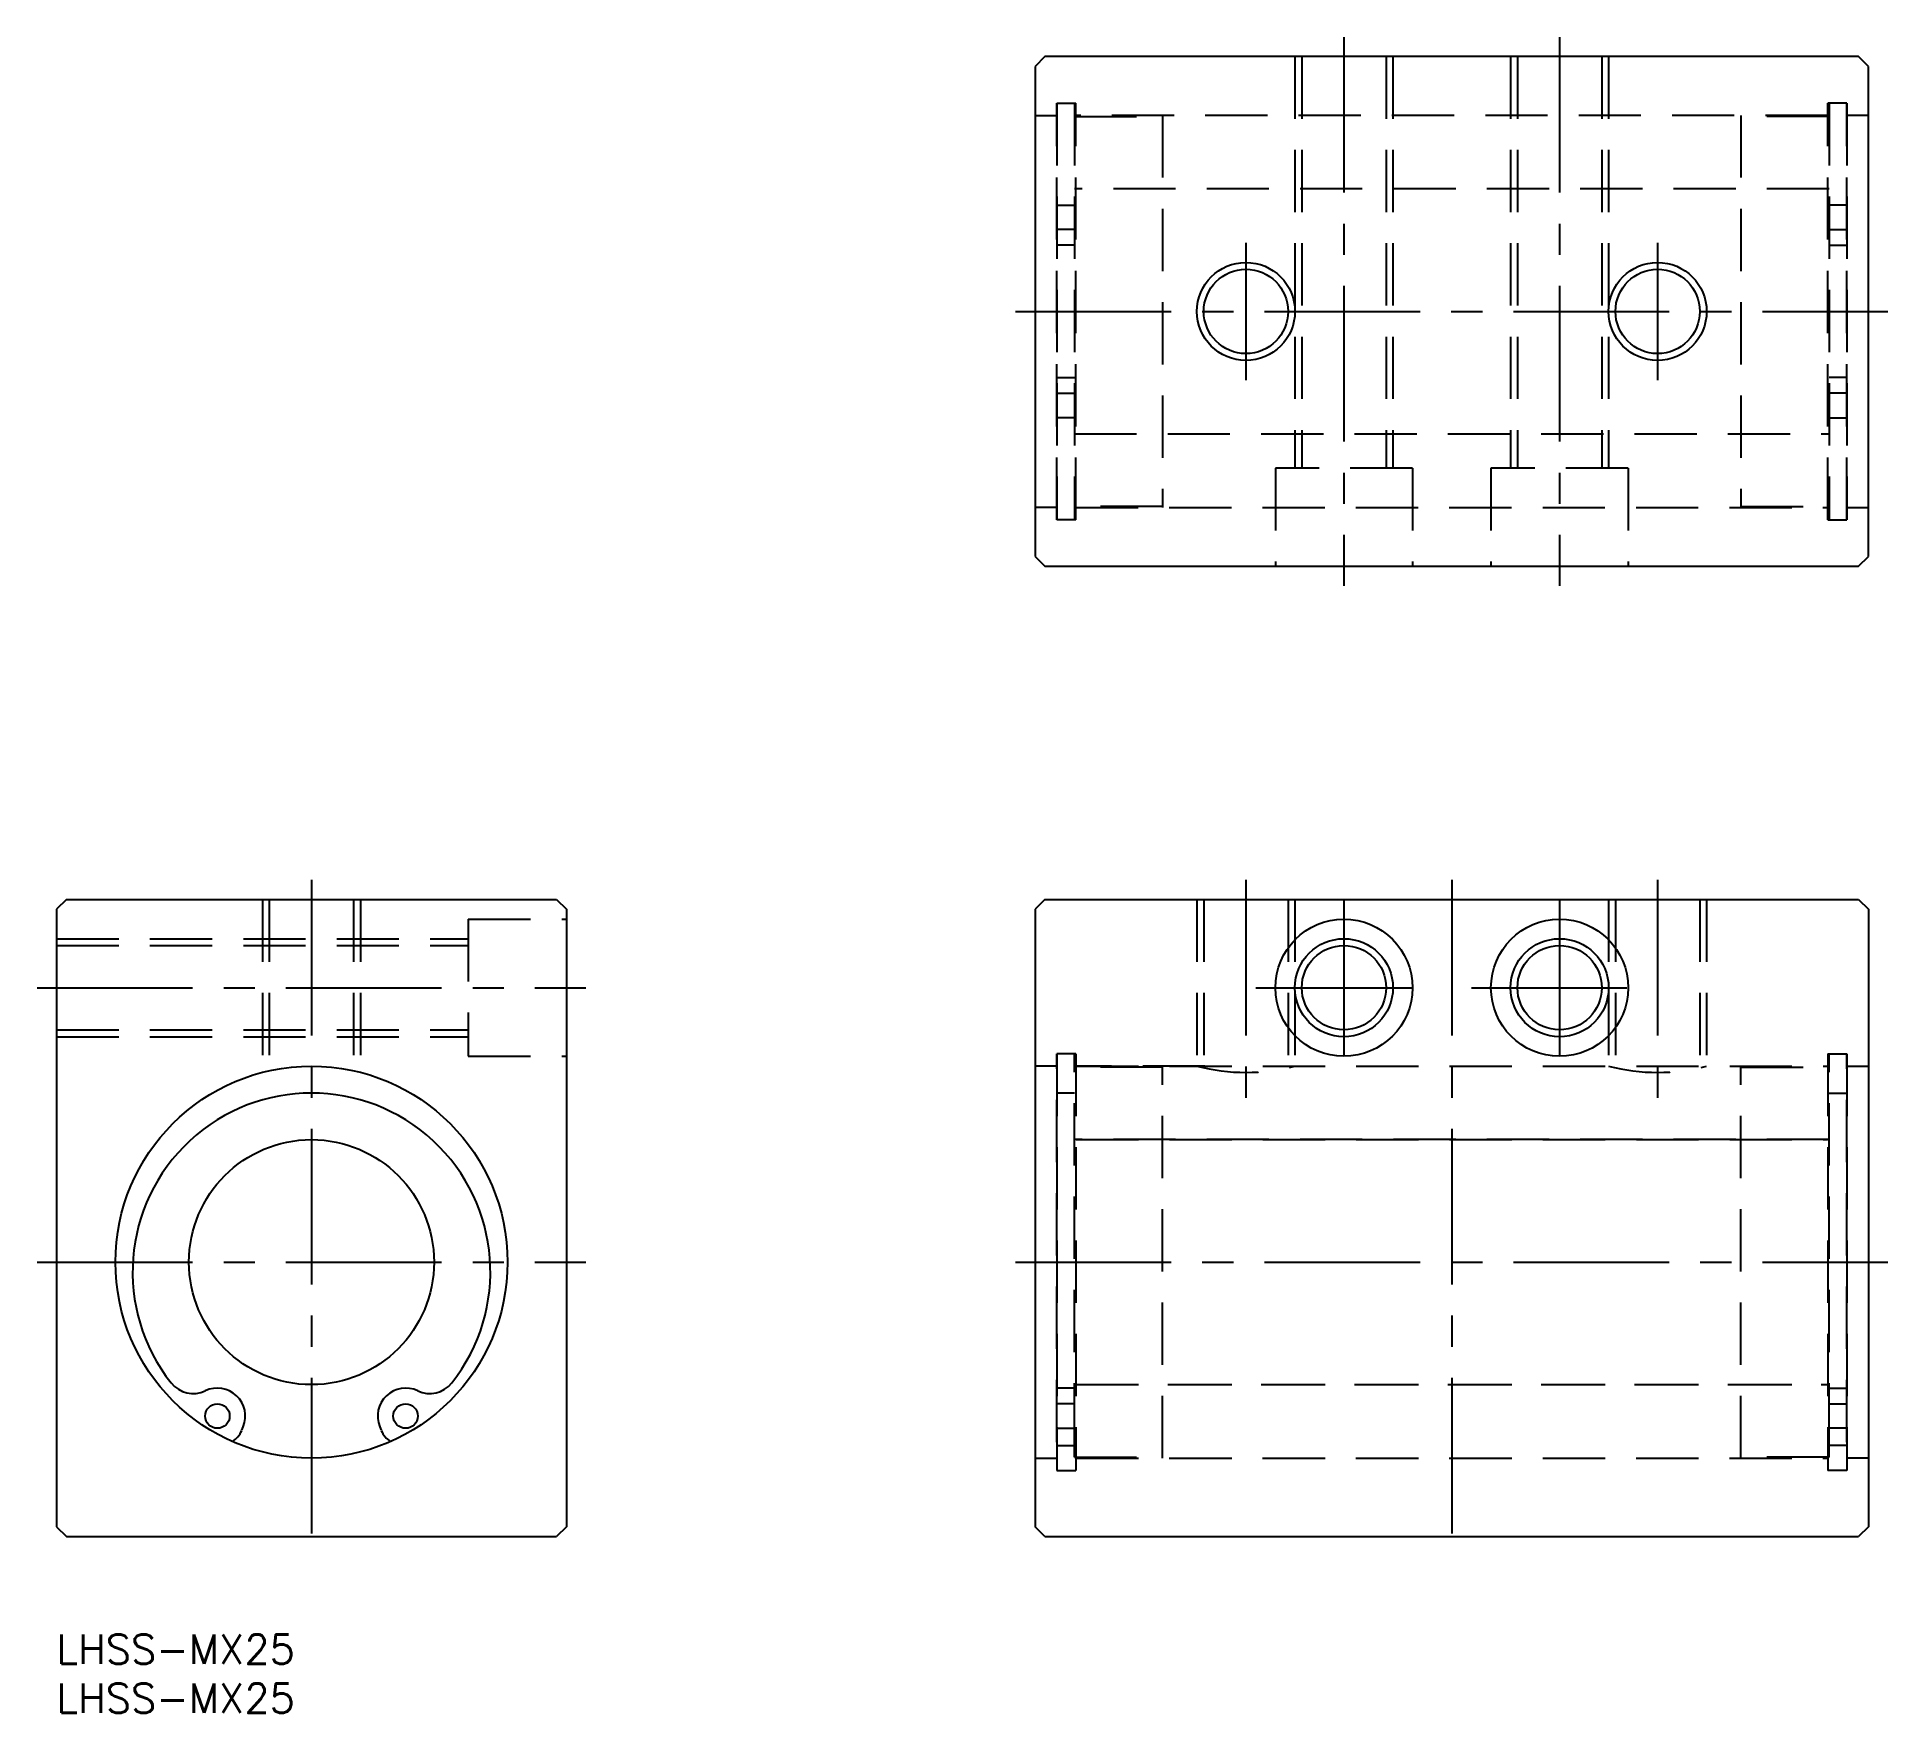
# Model space of a CAD drawing. Extents: x -2 to 187, y -8 to 163.
import ezdxf

# ---------------------------------------------------------------- set-up
doc = ezdxf.new("R2010")
doc.units = 0
doc.header["$LTSCALE"] = 0.5
doc.linetypes.add('CENTER', pattern=[50.8, 31.75, -6.35, 6.35, -6.35])
doc.linetypes.add('DASHED', pattern=[19.05, 12.7, -6.35])
for name, color, linetype in [('MSM_CENTER', 1, 'CENTER'), ('MSM_CONTINUOUS', 7, 'CONTINUOUS'), ('MSM_DASHED', 4, 'DASHED'), ('MSM_NARROW', 5, 'CONTINUOUS'), ('MSM_PART_NUMBER', 7, 'CONTINUOUS')]:
    doc.layers.add(name, color=color, linetype=linetype)
doc.styles.get("Standard").update_dxf_attribs({"font": 'txt.shx', "height": 3, "bigfont": 'bigfont.shx'})

# ---------------------------------------------------------------- blocks, each defined once
blk = doc.blocks.new('*U10')
at = {"layer": 'MSM_PART_NUMBER'}
blk.add_text('LHSS-MX25', height=3, dxfattribs=at).set_placement((0, -3))
blk = doc.blocks.new('*U11')
at = {"layer": 'MSM_PART_NUMBER'}
blk.add_text('LHSS-MX25', height=3, dxfattribs=at).set_placement((0, -8))

msp = doc.modelspace()

# ---------------------------------------------------------------- linework, layer by layer
at = {"layer": 'MSM_CENTER'}
for p, q in [((131.33, 163), (131.33, 107)), ((153.33, 163), (153.33, 107)), ((121.33, 142), (121.33, 128)), ((163.33, 142), (163.33, 128)), ((97.83, 135), (186.83, 135)), ((26, 77), (26, 8)), ((121.33, 77), (121.33, 53.15)), ((142.33, 77), (142.33, 8)), ((163.33, 77), (163.33, 54.78)), ((131.33, 75), (131.33, 57)), ((153.33, 75), (153.33, 57)), ((-2, 66), (54, 66)), ((122.33, 66), (140.33, 66)), ((144.33, 66), (162.33, 66)), ((-2, 38), (54, 38)), ((97.83, 38), (186.83, 38))]:
    msp.add_line(p, q, dxfattribs=at)
at = {"layer": 'MSM_CONTINUOUS'}
for p, q in [((100.83, 161), (99.83, 160)), ((183.83, 161), (100.83, 161)), ((184.83, 160), (183.83, 161)), ((99.83, 160), (99.83, 110)), ((184.83, 110), (184.83, 160)), ((99.83, 110), (100.83, 109)), ((183.83, 109), (184.83, 110)), ((100.83, 109), (183.83, 109)), ((1, 75), (0, 74)), ((0, 74), (0, 11)), ((1, 75), (51, 75)), ((51, 75), (52, 74)), ((52, 74), (52, 11)), ((100.83, 75), (99.83, 74)), ((99.83, 74), (99.83, 11)), ((100.83, 75), (183.83, 75)), ((183.83, 75), (184.83, 74)), ((184.83, 74), (184.83, 11)), ((52, 58.25), (52, 58.25)), ((52, 42.5), (52, 42.5)), ((18.88, 20.84), (19.03, 21.21)), ((32.97, 21.21), (33.12, 20.84)), ((0, 11), (1, 10)), ((1, 10), (51, 10)), ((52, 11), (51, 10)), ((100.83, 10), (99.83, 11)), ((100.83, 10), (183.83, 10)), ((184.83, 11), (183.83, 10))]:
    msp.add_line(p, q, dxfattribs=at)
for centre, radius in [((121.33, 135), 4.3), ((163.33, 135), 4.3), ((131.33, 66), 7), ((153.33, 66), 7), ((131.33, 66), 4.3), ((153.33, 66), 4.3), ((26, 38), 20), ((26, 38), 12.5), ((16.4, 22.3), 1.25), ((35.6, 22.3), 1.25)]:
    msp.add_circle(centre, radius, dxfattribs=at)
for centre, radius, start, end in [((26, 37), 18.25, 321.621, 218.379), ((13.93, 27.44), 2.85, 218.379, 295.7059), ((16.4, 22.3), 2.85, 337.4615, 115.7059), ((35.6, 22.3), 2.85, 64.2941, 202.5385), ((38.07, 27.44), 2.85, 244.2941, 321.621), ((16.57, 21.79), 2.5, 303.0556, 337.4615), ((35.43, 21.79), 2.5, 202.5385, 236.9444)]:
    msp.add_arc(centre, radius, start, end, dxfattribs=at)
at = {"layer": 'MSM_DASHED'}
for p, q in [((126.33, 161), (126.33, 119)), ((127.03, 161), (127.03, 119)), ((135.63, 161), (135.63, 119)), ((136.33, 161), (136.33, 119)), ((148.33, 161), (148.33, 119)), ((149.03, 161), (149.03, 119)), ((157.63, 161), (157.63, 119)), ((158.33, 161), (158.33, 119)), ((99.83, 155), (102.03, 155)), ((102.03, 156.25), (103.83, 156.25)), ((102.03, 156.25), (102.03, 113.75)), ((102.03, 113.75), (102.03, 156.25)), ((102.03, 156.25), (103.98, 156.25)), ((103.83, 156.25), (103.83, 113.75)), ((103.83, 154.9), (112.83, 154.9)), ((103.98, 113.75), (103.98, 156.25)), ((180.68, 155), (103.98, 155)), ((112.83, 155), (112.83, 115)), ((171.83, 155), (171.83, 115)), ((180.83, 154.9), (171.83, 154.9)), ((180.68, 113.75), (180.68, 156.25)), ((182.63, 156.25), (180.68, 156.25)), ((182.63, 156.25), (180.83, 156.25)), ((180.83, 156.25), (180.83, 113.75)), ((182.63, 156.25), (182.63, 113.75)), ((182.63, 113.75), (182.63, 156.25)), ((184.83, 155), (182.63, 155)), ((180.83, 147.5), (103.83, 147.5)), ((102.03, 145.85), (103.83, 145.85)), ((182.63, 145.85), (180.83, 145.85)), ((103.83, 143.35), (102.03, 143.35)), ((103.83, 141.75), (102.03, 141.75)), ((180.83, 143.35), (182.63, 143.35)), ((180.83, 141.75), (182.63, 141.75)), ((102.03, 128.25), (103.83, 128.25)), ((102.03, 126.65), (103.83, 126.65)), ((182.63, 128.25), (180.83, 128.25)), ((182.63, 126.65), (180.83, 126.65)), ((103.83, 124.15), (102.03, 124.15)), ((180.83, 124.15), (182.63, 124.15)), ((103.83, 122.5), (180.83, 122.5)), ((138.33, 119), (124.33, 119)), ((124.33, 119), (124.33, 109)), ((138.33, 119), (138.33, 109)), ((160.33, 119), (146.33, 119)), ((146.33, 119), (146.33, 109)), ((160.33, 119), (160.33, 109)), ((102.03, 115), (99.83, 115)), ((103.83, 113.75), (102.03, 113.75)), ((103.98, 113.75), (102.03, 113.75)), ((112.83, 115.1), (103.83, 115.1)), ((103.98, 115), (180.68, 115)), ((171.83, 115.1), (180.83, 115.1)), ((180.68, 113.75), (182.63, 113.75)), ((180.83, 113.75), (182.63, 113.75)), ((182.63, 115), (184.83, 115)), ((21, 75), (21, 57.36)), ((21.7, 75), (21.7, 57.53)), ((30.3, 75), (30.3, 57.53)), ((31, 75), (31, 57.36)), ((116.33, 75), (116.33, 58)), ((117.03, 75), (117.03, 58)), ((125.63, 75), (125.63, 58)), ((126.33, 75), (126.33, 58)), ((158.33, 75), (158.33, 58)), ((159.03, 75), (159.03, 58)), ((167.63, 75), (167.63, 58)), ((168.33, 75), (168.33, 58)), ((42, 73), (52, 73)), ((42, 73), (42, 59)), ((0, 71), (42, 71)), ((0, 70.3), (42, 70.3)), ((0, 61.7), (42, 61.7)), ((0, 61), (42, 61)), ((42, 59), (52, 59)), ((102.03, 19.63), (102.03, 59.25)), ((103.83, 59.25), (102.03, 59.25)), ((103.98, 59.25), (102.03, 59.25)), ((102.03, 59.25), (102.03, 16.75)), ((103.83, 19.29), (103.83, 59.25)), ((103.98, 59.25), (103.98, 16.75)), ((180.68, 59.25), (182.63, 59.25)), ((180.68, 59.25), (180.68, 16.75)), ((180.83, 19.29), (180.83, 59.25)), ((180.83, 59.25), (182.63, 59.25)), ((182.63, 19.63), (182.63, 59.25)), ((182.63, 59.25), (182.63, 16.75)), ((102.03, 58), (99.83, 58)), ((112.83, 57.9), (103.83, 57.9)), ((117.15, 58), (103.98, 58)), ((104.01, 58), (180.68, 58)), ((112.83, 18), (112.83, 58)), ((171.83, 18), (171.83, 58)), ((171.83, 57.9), (180.83, 57.9)), ((182.63, 58), (184.83, 58)), ((103.83, 55.25), (102.03, 55.25)), ((180.83, 55.25), (182.63, 55.25)), ((180.83, 50.5), (103.83, 50.5)), ((104.01, 50.5), (180.65, 50.5)), ((103.83, 25.15), (102.03, 25.15)), ((103.83, 25.5), (180.83, 25.5)), ((104.01, 25.5), (180.65, 25.5)), ((180.83, 25.15), (182.63, 25.15)), ((103.83, 23.55), (102.03, 23.55)), ((180.83, 23.55), (182.63, 23.55)), ((102.03, 21.05), (103.83, 21.05)), ((182.63, 21.05), (180.83, 21.05)), ((102.03, 19.29), (103.83, 19.29)), ((103.83, 18.1), (103.83, 19.29)), ((182.63, 19.29), (180.83, 19.29)), ((180.83, 18.1), (180.83, 19.29)), ((99.83, 18), (102.03, 18)), ((103.83, 18.1), (112.83, 18.1)), ((103.98, 18), (180.68, 18)), ((104.01, 18), (180.65, 18)), ((180.83, 18.1), (171.83, 18.1)), ((184.83, 18), (182.63, 18)), ((102.03, 16.75), (103.98, 16.75)), ((182.63, 16.75), (180.68, 16.75))]:
    msp.add_line(p, q, dxfattribs=at)
for centre in [(121.33, 77.36), (163.33, 77.36)]:
    msp.add_arc(centre, 20, 255.5225, 284.4775, dxfattribs=at)
at = {"layer": 'MSM_NARROW'}
for centre in [(121.33, 135), (163.33, 135), (131.33, 66), (153.33, 66)]:
    msp.add_circle(centre, 5, dxfattribs=at)

# ---------------------------------------------------------------- block references
at = {"layer": 'MSM_CONTINUOUS'}
for name in ['*U10', '*U11']:
    msp.add_blockref(name, (0, 0), dxfattribs=at)

doc.saveas('drawing.dxf')
